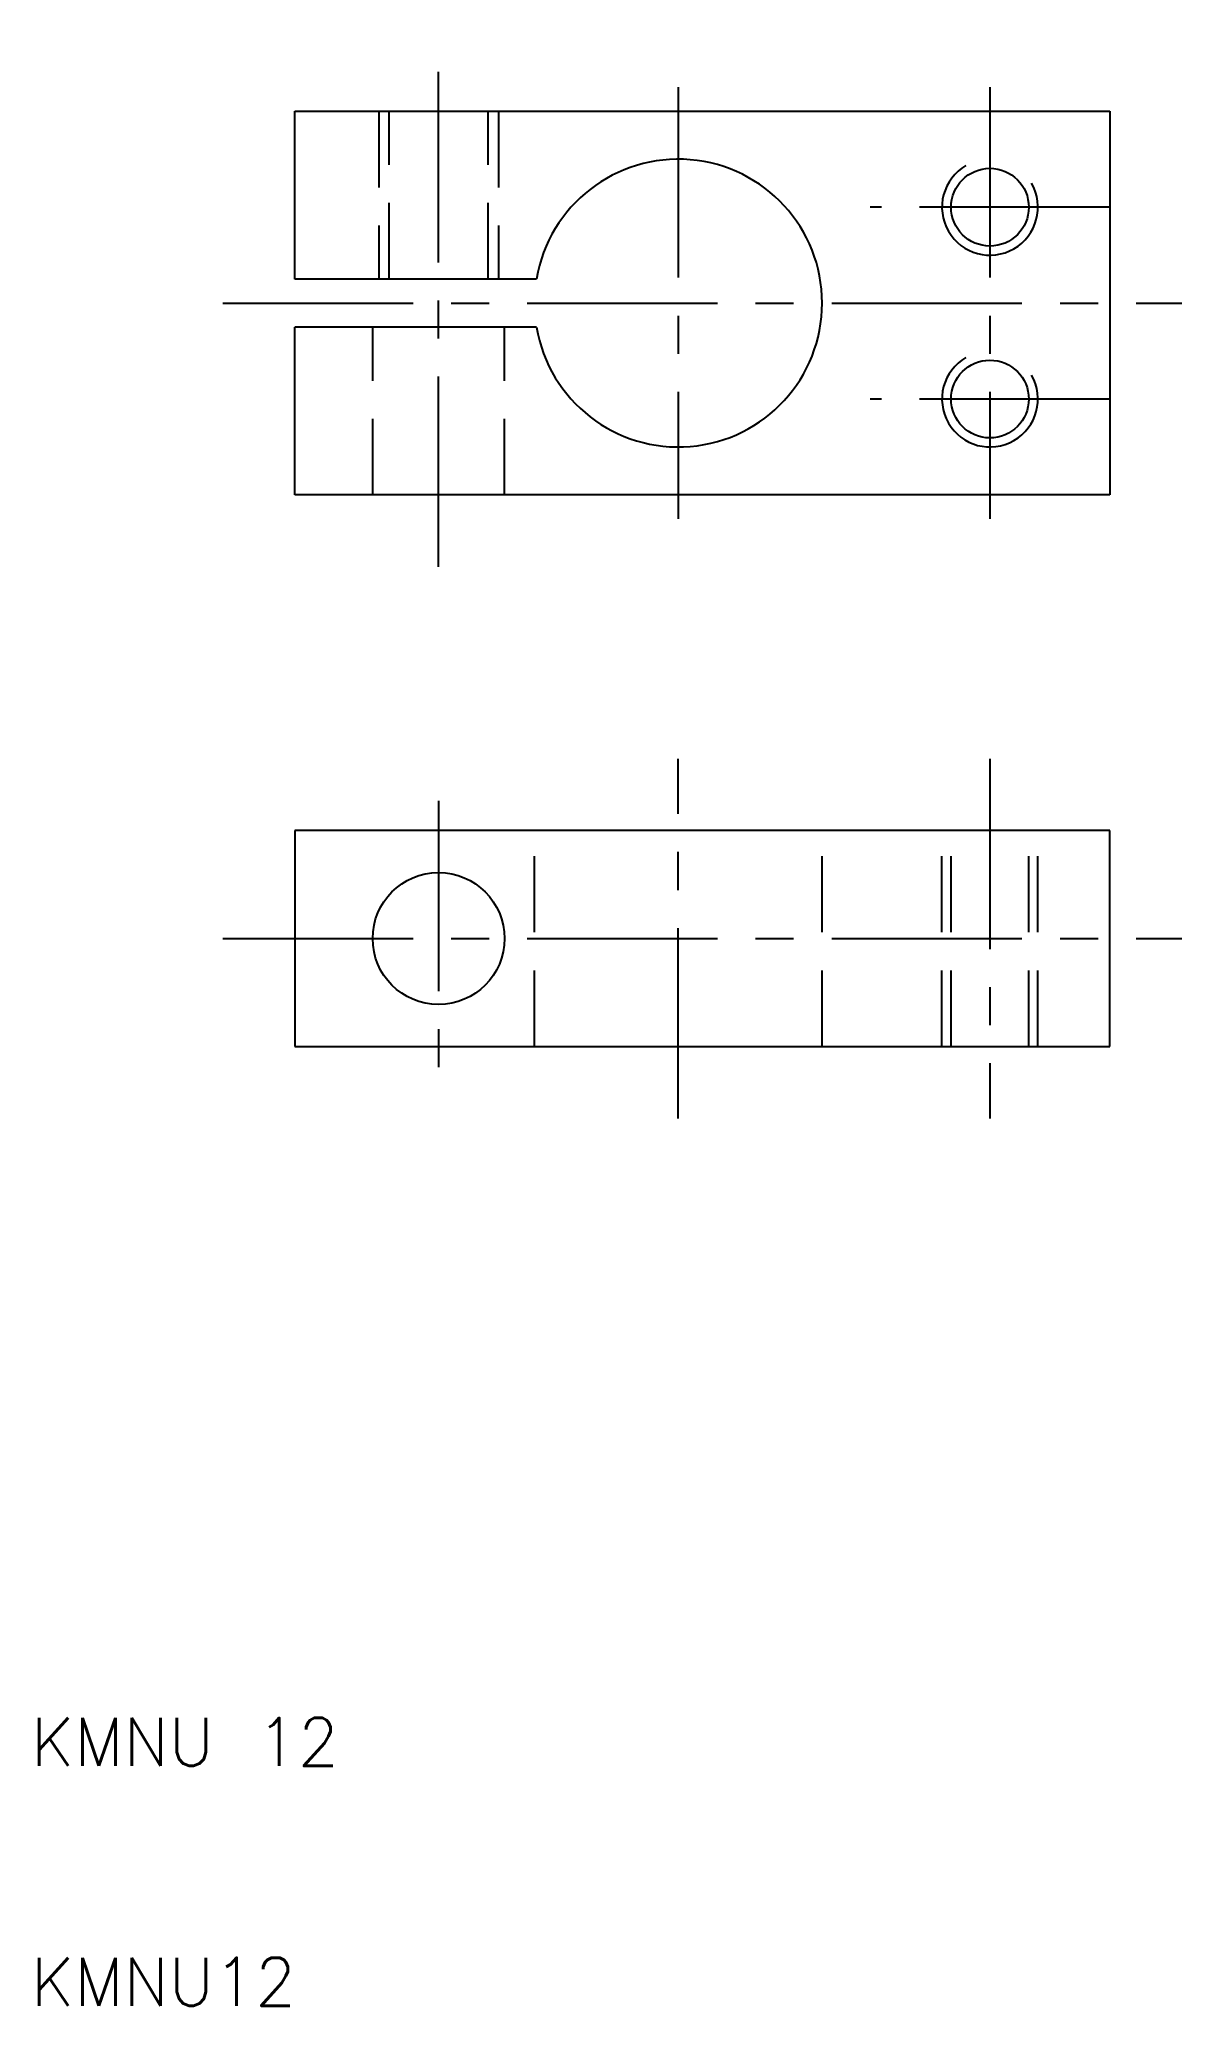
# Model space of a CAD drawing. Extents: x 10.3 to 58, y 10 to 92.
import ezdxf

# ---------------------------------------------------------------- set-up
doc = ezdxf.new("R2010")
doc.units = 0
doc.header["$LTSCALE"] = 0.25
doc.linetypes.add('CENTER', pattern=[50.8, 31.75, -6.35, 6.35, -6.35])
doc.linetypes.add('DASHED', pattern=[19.05, 12.7, -6.35])
doc.layers.get('0').update_dxf_attribs({"linetype": 'CONTINUOUS'})
doc.layers.add('CENTER', color=1, linetype='CENTER')
doc.styles.get("Standard").update_dxf_attribs({"font": 'txt.shx', "bigfont": 'extfont.shx'})

msp = doc.modelspace()

# ---------------------------------------------------------------- linework, layer by layer
for p, q in [((21, 89), (55, 89)), ((21, 82), (21, 89)), ((55, 89), (55, 73)), ((31.084, 82), (21, 82)), ((21, 73), (21, 80)), ((31.084, 80), (21, 80)), ((55, 73), (21, 73)), ((21, 59), (21, 50)), ((55, 59), (21, 59)), ((55, 50), (55, 59)), ((21, 50), (55, 50))]:
    msp.add_line(p, q)
at = {"color": 3, "linetype": 'DASHED'}
for p, q in [((24.5, 89), (24.5, 82)), ((24.933, 82), (24.933, 89)), ((29.067, 82), (29.067, 89)), ((29.5, 89), (29.5, 82)), ((24.25, 73), (24.25, 80)), ((29.75, 73), (29.75, 80)), ((31, 50), (31, 59)), ((43, 50), (43, 59)), ((48, 50), (48, 59)), ((48.379, 50), (48.379, 59)), ((51.621, 50), (51.621, 59)), ((52, 50), (52, 59))]:
    msp.add_line(p, q, dxfattribs=at)
for centre, radius in [((50, 85), 1.621), ((50, 77), 1.621), ((27, 54.5), 2.75)]:
    msp.add_circle(centre, radius)
msp.add_arc((37, 81), 6, 189.59407, 170.40593)
at = {"color": 3}
for centre in [(50, 85), (50, 77)]:
    msp.add_arc(centre, 2, 120, 30, dxfattribs=at)
at = {"layer": 'CENTER', "color": 1, "linetype": 'CENTER'}
for p, q in [((27, 70), (27, 92)), ((37, 90), (37, 72)), ((50, 90), (50, 72)), ((55, 85), (45, 85)), ((18, 81), (58, 81)), ((55, 77), (45, 77)), ((37, 47), (37, 62)), ((50, 62), (50, 47)), ((27, 60.25), (27, 48.75)), ((18, 54.5), (58, 54.5))]:
    msp.add_line(p, q, dxfattribs=at)

# ---------------------------------------------------------------- texts
for s, p in [('KMNU 12', (10, 20)), ('KMNU12', (10, 10))]:
    msp.add_text(s, height=2).set_placement(p)

doc.saveas('drawing.dxf')
